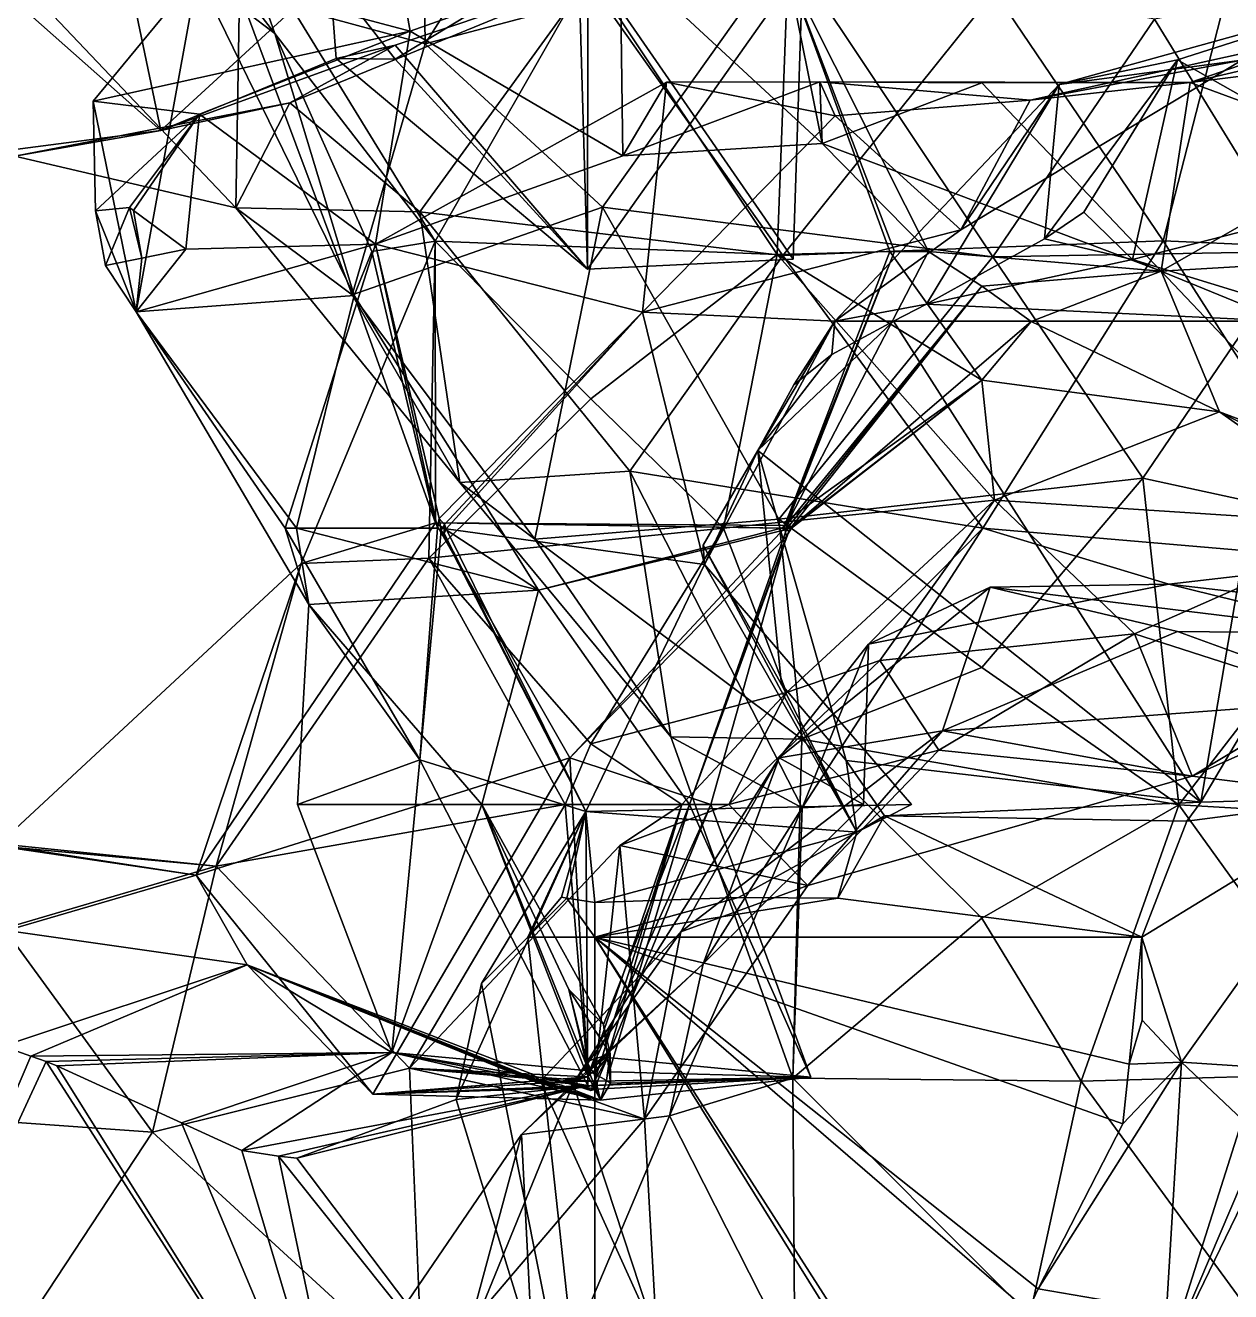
# Model space of a CAD drawing. Extents: x 290083 to 295691, y 4553739 to 4561622.
# Drawn here: x 291383.3 to 291461, y 4554207.2 to 4554288.8 of the extents above; entities that cross this region are included whole.
import ezdxf

# ---------------------------------------------------------------- set-up
doc = ezdxf.new("R2010")
doc.units = 0
doc.layers.add('Au_ppm_Pref_-_0_3', color=7, linetype='CONTINUOUS')

msp = doc.modelspace()

# ---------------------------------------------------------------- linework, layer by layer
at = {"layer": 'Au_ppm_Pref_-_0_3'}
for points in [[(291408.105, 4554288.458, 1828.578), (291394.396, 4554292.094, 1823.475), (291404.012, 4554311.119, 1824.831)], [(291408.105, 4554288.458, 1828.578), (291404.012, 4554311.119, 1824.831), (291421.638, 4554293.252, 1824.102)], [(291408.776, 4554309.209, 1764.447), (291397.099, 4554290.907, 1764.417), (291409.058, 4554287.63, 1760.423)], [(291408.776, 4554309.209, 1764.447), (291409.058, 4554287.63, 1760.423), (291419.739, 4554304.52, 1759.828)], [(291394.396, 4554292.094, 1823.475), (291399.38, 4554288.307, 1817.433), (291386.013, 4554305.523, 1817.433)], [(291386.013, 4554305.523, 1817.433), (291399.38, 4554288.307, 1817.433), (291396.52, 4554296.417, 1811.976)], [(291419.739, 4554304.52, 1759.828), (291409.058, 4554287.63, 1760.423), (291432.379, 4554293.823, 1759.442)], [(291399.38, 4554288.307, 1817.433), (291409.713, 4554274.926, 1812.933), (291396.52, 4554296.417, 1811.976)], [(291396.52, 4554296.417, 1811.976), (291409.713, 4554274.926, 1812.933), (291419.602, 4554292.262, 1811.366)], [(291445.756, 4554291.008, 1774.406), (291461.856, 4554295.35, 1770.938), (291456.604, 4554274.942, 1773.9)], [(291456.604, 4554274.942, 1773.9), (291461.856, 4554295.35, 1770.938), (291470.392, 4554274.342, 1769.929)], [(291407.14, 4554286.65, 1783.602), (291402.93, 4554292.065, 1783.782), (291418.922, 4554293.81, 1788.387)], [(291418.922, 4554293.81, 1788.387), (291419.518, 4554273.121, 1781.754), (291407.14, 4554286.65, 1783.602)], [(291420.49, 4554277.117, 1759.351), (291432.379, 4554293.823, 1759.442), (291409.058, 4554287.63, 1760.423)], [(291432.783, 4554273.756, 1787.878), (291419.518, 4554273.121, 1781.754), (291418.922, 4554293.81, 1788.387)], [(291432.783, 4554273.756, 1787.878), (291418.922, 4554293.81, 1788.387), (291433.398, 4554292.772, 1781.709)], [(291420.49, 4554277.117, 1759.351), (291445.643, 4554273.918, 1759.301), (291432.379, 4554293.823, 1759.442)], [(291432.379, 4554293.823, 1759.442), (291445.643, 4554273.918, 1759.301), (291456.063, 4554289.23, 1759.68)], [(291392.029, 4554282.06, 1780.377), (291369.759, 4554279.161, 1781.303), (291380.199, 4554292.525, 1784.363)], [(291392.029, 4554282.06, 1780.377), (291380.199, 4554292.525, 1784.363), (291389.966, 4554292.065, 1785.58)], [(291408.105, 4554288.458, 1828.578), (291421.638, 4554293.252, 1824.102), (291421.8, 4554280.425, 1830.4)], [(291432.783, 4554273.756, 1787.878), (291433.398, 4554292.772, 1781.709), (291419.518, 4554273.121, 1781.754)], [(291419.518, 4554273.121, 1781.754), (291433.398, 4554292.772, 1781.709), (291419.549, 4554291.734, 1776.192)], [(291421.8, 4554280.425, 1830.4), (291421.638, 4554293.252, 1824.102), (291434.647, 4554281.209, 1824.605)], [(291421.638, 4554293.252, 1824.102), (291432.432, 4554292.276, 1817.448), (291434.647, 4554281.209, 1824.605)], [(291382.643, 4554280.399, 1776.551), (291396.876, 4554277.077, 1770.286), (291382.274, 4554292.476, 1769.89)], [(291397.099, 4554290.907, 1764.417), (291382.274, 4554292.476, 1769.89), (291396.876, 4554277.077, 1770.286)], [(291387.688, 4554283.938, 1829.312), (291390.441, 4554270.359, 1828.84), (291394.396, 4554292.094, 1823.475)], [(291408.105, 4554288.458, 1828.578), (291387.688, 4554283.938, 1829.312), (291394.396, 4554292.094, 1823.475)], [(291402.93, 4554292.065, 1783.782), (291392.029, 4554282.06, 1780.377), (291389.966, 4554292.065, 1785.58)], [(291390.441, 4554270.359, 1828.84), (291404.491, 4554271.425, 1822.396), (291394.396, 4554292.094, 1823.475)], [(291402.93, 4554292.065, 1783.782), (291403.343, 4554286.695, 1781.797), (291392.029, 4554282.06, 1780.377)], [(291399.38, 4554288.307, 1817.433), (291394.396, 4554292.094, 1823.475), (291404.491, 4554271.425, 1822.396)], [(291400.356, 4554283.84, 1775.858), (291407.14, 4554287.554, 1780.294), (291419.549, 4554291.734, 1776.192)], [(291419.549, 4554291.734, 1776.192), (291408.715, 4554276.809, 1774.262), (291400.356, 4554283.84, 1775.858)], [(291407.14, 4554286.65, 1783.602), (291403.343, 4554286.695, 1781.797), (291402.93, 4554292.065, 1783.782)], [(291407.14, 4554287.554, 1780.294), (291419.518, 4554273.121, 1781.754), (291419.549, 4554291.734, 1776.192)], [(291432.117, 4554274.002, 1773.496), (291408.715, 4554276.809, 1774.262), (291419.549, 4554291.734, 1776.192)], [(291409.713, 4554274.926, 1812.933), (291431.753, 4554274.061, 1810.626), (291419.602, 4554292.262, 1811.366)], [(291432.117, 4554274.002, 1773.496), (291419.549, 4554291.734, 1776.192), (291445.756, 4554291.008, 1774.406)], [(291419.602, 4554292.262, 1811.366), (291431.753, 4554274.061, 1810.626), (291432.432, 4554292.276, 1817.448)], [(291439.005, 4554274.247, 1814.637), (291432.432, 4554292.276, 1817.448), (291431.753, 4554274.061, 1810.626)], [(291441.491, 4554274.247, 1819.058), (291434.647, 4554281.209, 1824.605), (291432.432, 4554292.276, 1817.448)], [(291439.301, 4554274.247, 1817.433), (291441.491, 4554274.247, 1819.058), (291432.432, 4554292.276, 1817.448)], [(291432.432, 4554292.276, 1817.448), (291439.005, 4554274.247, 1814.637), (291439.301, 4554274.247, 1817.433)], [(291404.368, 4554271.452, 1762.508), (291397.099, 4554290.907, 1764.417), (291396.876, 4554277.077, 1770.286)], [(291397.099, 4554290.907, 1764.417), (291404.368, 4554271.452, 1762.508), (291409.058, 4554287.63, 1760.423)], [(291432.117, 4554274.002, 1773.496), (291445.756, 4554291.008, 1774.406), (291456.604, 4554274.942, 1773.9)], [(291468.668, 4554291.63, 1764.332), (291456.063, 4554289.23, 1759.68), (291465.244, 4554274.247, 1760.346)], [(291458.359, 4554285.14, 1830.052), (291483.845, 4554291.146, 1829.673), (291470.136, 4554286.608, 1833.432)], [(291483.845, 4554291.146, 1829.673), (291458.359, 4554285.14, 1830.052), (291470.136, 4554280.802, 1827.127)], [(291457.536, 4554286.61, 1851.251), (291449.921, 4554285.017, 1847.13), (291470.064, 4554290.625, 1847.158)], [(291470.064, 4554290.625, 1847.158), (291449.921, 4554285.017, 1847.13), (291461.681, 4554286.575, 1841.089)], [(291470.064, 4554290.625, 1847.158), (291472.286, 4554278.239, 1854.407), (291457.536, 4554286.61, 1851.251)], [(291387.688, 4554283.938, 1829.312), (291408.105, 4554288.458, 1828.578), (291394.54, 4554283.103, 1832.264)], [(291408.105, 4554288.458, 1828.578), (291405.873, 4554274.733, 1835.769), (291394.54, 4554283.103, 1832.264)], [(291421.8, 4554280.425, 1830.4), (291405.873, 4554274.733, 1835.769), (291408.105, 4554288.458, 1828.578)], [(291445.643, 4554273.918, 1759.301), (291465.244, 4554274.247, 1760.346), (291456.063, 4554289.23, 1759.68)], [(291399.38, 4554288.307, 1817.433), (291404.491, 4554271.425, 1822.396), (291405.624, 4554274.247, 1817.433)], [(291399.38, 4554288.307, 1817.433), (291405.624, 4554274.247, 1817.433), (291409.713, 4554274.926, 1812.933)], [(291404.368, 4554271.452, 1762.508), (291420.49, 4554277.117, 1759.351), (291409.058, 4554287.63, 1760.423)], [(291467.457, 4554288.277, 1835.251), (291461.681, 4554286.575, 1841.089), (291448.051, 4554284.007, 1834.033)], [(291467.457, 4554288.277, 1835.251), (291448.051, 4554284.007, 1834.033), (291458.359, 4554285.14, 1830.052)], [(291458.359, 4554285.14, 1830.052), (291470.136, 4554286.608, 1833.432), (291467.457, 4554288.277, 1835.251)], [(291407.14, 4554287.554, 1780.294), (291400.356, 4554283.84, 1775.858), (291392.029, 4554282.06, 1780.377)], [(291407.14, 4554287.554, 1780.294), (291392.029, 4554282.06, 1780.377), (291403.343, 4554286.695, 1781.797)], [(291403.343, 4554286.695, 1781.797), (291419.518, 4554273.121, 1781.754), (291407.14, 4554287.554, 1780.294)], [(291407.14, 4554286.65, 1783.602), (291419.518, 4554273.121, 1781.754), (291403.343, 4554286.695, 1781.797)], [(291461.681, 4554286.575, 1841.089), (291449.921, 4554285.017, 1847.13), (291443.58, 4554275.644, 1841.421)], [(291461.681, 4554286.575, 1841.089), (291443.58, 4554275.644, 1841.421), (291448.051, 4554284.007, 1834.033)], [(291457.536, 4554286.61, 1851.251), (291451.496, 4554276.78, 1852.14), (291448.971, 4554275.06, 1851.352)], [(291457.536, 4554286.61, 1851.251), (291448.971, 4554275.06, 1851.352), (291449.921, 4554285.017, 1847.13)], [(291457.536, 4554286.61, 1851.251), (291454.64, 4554273.744, 1853.019), (291451.496, 4554276.78, 1852.14)], [(291472.286, 4554278.239, 1854.407), (291454.64, 4554273.744, 1853.019), (291457.536, 4554286.61, 1851.251)], [(291434.493, 4554285.193, 1830.587), (291424.622, 4554285.16, 1835.251), (291421.8, 4554280.425, 1830.4)], [(291434.493, 4554285.193, 1830.587), (291421.8, 4554280.425, 1830.4), (291434.647, 4554281.209, 1824.605)], [(291435.479, 4554283.001, 1836.689), (291424.622, 4554285.16, 1835.251), (291434.493, 4554285.193, 1830.587)], [(291448.051, 4554284.007, 1834.033), (291435.479, 4554283.001, 1836.689), (291434.493, 4554285.193, 1830.587)], [(291448.051, 4554284.007, 1834.033), (291434.493, 4554285.193, 1830.587), (291458.359, 4554285.14, 1830.052)], [(291458.359, 4554285.14, 1830.052), (291434.493, 4554285.193, 1830.587), (291444.937, 4554285.131, 1825.684)], [(291444.937, 4554285.131, 1825.684), (291434.493, 4554285.193, 1830.587), (291434.647, 4554281.209, 1824.605)], [(291423.069, 4554270.352, 1840.27), (291405.873, 4554274.733, 1835.769), (291424.622, 4554285.16, 1835.251)], [(291405.873, 4554274.733, 1835.769), (291421.8, 4554280.425, 1830.4), (291424.622, 4554285.16, 1835.251)], [(291435.479, 4554283.001, 1836.689), (291423.069, 4554270.352, 1840.27), (291424.622, 4554285.16, 1835.251)], [(291456.493, 4554272.996, 1823.552), (291444.937, 4554285.131, 1825.684), (291434.647, 4554281.209, 1824.605)], [(291435.468, 4554269.766, 1846.141), (291449.921, 4554285.017, 1847.13), (291441.367, 4554270.865, 1848.999)], [(291449.921, 4554285.017, 1847.13), (291435.468, 4554269.766, 1846.141), (291443.58, 4554275.644, 1841.421)], [(291448.971, 4554275.06, 1851.352), (291441.367, 4554270.865, 1848.999), (291449.921, 4554285.017, 1847.13)], [(291458.359, 4554285.14, 1830.052), (291444.937, 4554285.131, 1825.684), (291456.493, 4554272.996, 1823.552)], [(291458.359, 4554285.14, 1830.052), (291456.493, 4554272.996, 1823.552), (291470.136, 4554280.802, 1827.127)], [(291392.029, 4554282.06, 1780.377), (291400.356, 4554283.84, 1775.858), (291382.643, 4554280.399, 1776.551)], [(291400.356, 4554283.84, 1775.858), (291396.876, 4554277.077, 1770.286), (291382.643, 4554280.399, 1776.551)], [(291387.829, 4554276.875, 1831.6), (291390.441, 4554270.359, 1828.84), (291387.688, 4554283.938, 1829.312)], [(291394.54, 4554283.103, 1832.264), (291387.829, 4554276.875, 1831.6), (291387.688, 4554283.938, 1829.312)], [(291400.356, 4554283.84, 1775.858), (291408.715, 4554276.809, 1774.262), (291396.876, 4554277.077, 1770.286)], [(291443.58, 4554275.644, 1841.421), (291435.479, 4554283.001, 1836.689), (291448.051, 4554284.007, 1834.033)], [(291394.54, 4554283.103, 1832.264), (291390.018, 4554277.088, 1832.391), (291387.829, 4554276.875, 1831.6)], [(291390.018, 4554277.088, 1832.391), (291394.54, 4554283.103, 1832.264), (291390.287, 4554276.889, 1832.474)], [(291390.287, 4554276.889, 1832.474), (291394.54, 4554283.103, 1832.264), (291393.641, 4554274.403, 1833.513)], [(291394.54, 4554283.103, 1832.264), (291405.873, 4554274.733, 1835.769), (291393.641, 4554274.403, 1833.513)], [(291435.479, 4554283.001, 1836.689), (291443.58, 4554275.644, 1841.421), (291423.069, 4554270.352, 1840.27)], [(291392.029, 4554282.06, 1780.377), (291382.643, 4554280.399, 1776.551), (291369.759, 4554279.161, 1781.303)], [(291441.491, 4554274.247, 1819.058), (291456.493, 4554272.996, 1823.552), (291434.647, 4554281.209, 1824.605)], [(291470.136, 4554280.802, 1827.127), (291456.493, 4554272.996, 1823.552), (291478.161, 4554274.247, 1825.529)], [(291472.286, 4554278.239, 1854.407), (291463.408, 4554271.056, 1855.583), (291454.64, 4554273.744, 1853.019)], [(291390.018, 4554277.088, 1832.391), (291388.477, 4554273.343, 1831.612), (291387.829, 4554276.875, 1831.6)], [(291390.82, 4554273.824, 1832.474), (291388.477, 4554273.343, 1831.612), (291390.018, 4554277.088, 1832.391)], [(291390.287, 4554276.889, 1832.474), (291390.82, 4554273.824, 1832.474), (291390.018, 4554277.088, 1832.391)], [(291408.715, 4554276.809, 1774.262), (291411.303, 4554259.369, 1768.885), (291396.876, 4554277.077, 1770.286)], [(291404.368, 4554271.452, 1762.508), (291396.876, 4554277.077, 1770.286), (291411.303, 4554259.369, 1768.885)], [(291416.123, 4554255.716, 1762.655), (291420.49, 4554277.117, 1759.351), (291404.368, 4554271.452, 1762.508)], [(291420.49, 4554277.117, 1759.351), (291416.123, 4554255.716, 1762.655), (291431.86, 4554257.009, 1759.964)], [(291420.49, 4554277.117, 1759.351), (291431.86, 4554257.009, 1759.964), (291445.643, 4554273.918, 1759.301)], [(291387.829, 4554276.875, 1831.6), (291388.477, 4554273.343, 1831.612), (291390.441, 4554270.359, 1828.84)], [(291393.641, 4554274.403, 1833.513), (291390.82, 4554273.824, 1832.474), (291390.287, 4554276.889, 1832.474)], [(291432.117, 4554274.002, 1773.496), (291422.264, 4554260.099, 1773.445), (291408.715, 4554276.809, 1774.262)], [(291408.715, 4554276.809, 1774.262), (291422.264, 4554260.099, 1773.445), (291411.303, 4554259.369, 1768.885)], [(291451.496, 4554276.78, 1852.14), (291454.64, 4554273.744, 1853.019), (291448.971, 4554275.06, 1851.352)], [(291435.468, 4554269.766, 1846.141), (291423.069, 4554270.352, 1840.27), (291443.58, 4554275.644, 1841.421)], [(291393.641, 4554274.403, 1833.513), (291405.873, 4554274.733, 1835.769), (291390.441, 4554270.359, 1828.84)], [(291405.873, 4554274.733, 1835.769), (291400.058, 4554256.429, 1833.869), (291390.441, 4554270.359, 1828.84)], [(291400.058, 4554256.429, 1833.869), (291405.873, 4554274.733, 1835.769), (291409.872, 4554256.429, 1839.652)], [(291409.729, 4554256.762, 1817.557), (291401.081, 4554254.151, 1811.494), (291409.713, 4554274.926, 1812.933)], [(291409.713, 4554274.926, 1812.933), (291401.081, 4554254.151, 1811.494), (291409.297, 4554254.489, 1807.219)], [(291405.624, 4554274.247, 1817.433), (291409.729, 4554256.762, 1817.557), (291409.713, 4554274.926, 1812.933)], [(291409.963, 4554257.054, 1839.654), (291409.872, 4554256.429, 1839.652), (291405.873, 4554274.733, 1835.769)], [(291405.873, 4554274.733, 1835.769), (291423.069, 4554270.352, 1840.27), (291409.963, 4554257.054, 1839.654)], [(291419.739, 4554264.753, 1808.719), (291409.713, 4554274.926, 1812.933), (291409.297, 4554254.489, 1807.219)], [(291419.739, 4554264.753, 1808.719), (291431.753, 4554274.061, 1810.626), (291409.713, 4554274.926, 1812.933)], [(291432.117, 4554274.002, 1773.496), (291456.604, 4554274.942, 1773.9), (291444.993, 4554256.42, 1776.027)], [(291448.971, 4554275.06, 1851.352), (291454.64, 4554273.744, 1853.019), (291441.367, 4554270.865, 1848.999)], [(291469.799, 4554254.302, 1775.53), (291444.993, 4554256.42, 1776.027), (291456.604, 4554274.942, 1773.9)], [(291456.604, 4554274.942, 1773.9), (291470.392, 4554274.342, 1769.929), (291469.799, 4554254.302, 1775.53)], [(291388.477, 4554273.343, 1831.612), (291390.82, 4554273.824, 1832.474), (291390.441, 4554270.359, 1828.84)], [(291390.82, 4554273.824, 1832.474), (291393.641, 4554274.403, 1833.513), (291390.441, 4554270.359, 1828.84)], [(291405.624, 4554274.247, 1817.433), (291404.491, 4554271.425, 1822.396), (291409.729, 4554256.762, 1817.557)], [(291419.739, 4554264.753, 1808.719), (291428.286, 4554256.429, 1807.465), (291431.753, 4554274.061, 1810.626)], [(291432.117, 4554274.002, 1773.496), (291444.993, 4554256.42, 1776.027), (291422.264, 4554260.099, 1773.445)], [(291428.286, 4554256.429, 1807.465), (291445.738, 4554258.224, 1809.886), (291431.753, 4554274.061, 1810.626)], [(291444.937, 4554265.97, 1814.674), (291439.005, 4554274.247, 1814.637), (291431.753, 4554274.061, 1810.626)], [(291444.937, 4554265.97, 1814.674), (291431.753, 4554274.061, 1810.626), (291445.738, 4554258.224, 1809.886)], [(291431.86, 4554257.009, 1759.964), (291455.303, 4554259.639, 1760.163), (291445.643, 4554273.918, 1759.301)], [(291439.301, 4554274.247, 1817.433), (291432.226, 4554256.587, 1817.433), (291432.338, 4554256.635, 1817.502)], [(291439.301, 4554274.247, 1817.433), (291432.338, 4554256.909, 1817.274), (291432.226, 4554256.587, 1817.433)], [(291439.301, 4554274.247, 1817.433), (291432.338, 4554256.635, 1817.502), (291441.491, 4554274.247, 1819.058)], [(291444.937, 4554272.03, 1818.173), (291441.491, 4554274.247, 1819.058), (291432.338, 4554256.635, 1817.502)], [(291439.301, 4554274.247, 1817.433), (291439.005, 4554274.247, 1814.637), (291432.338, 4554256.909, 1817.274)], [(291444.937, 4554265.97, 1814.674), (291432.338, 4554256.909, 1817.274), (291439.005, 4554274.247, 1814.637)], [(291441.367, 4554270.865, 1848.999), (291454.64, 4554273.744, 1853.019), (291464.346, 4554269.763, 1855.838)], [(291441.491, 4554274.247, 1819.058), (291444.937, 4554272.03, 1818.173), (291456.493, 4554272.996, 1823.552)], [(291445.643, 4554273.918, 1759.301), (291455.303, 4554259.639, 1760.163), (291465.244, 4554274.247, 1760.346)], [(291454.64, 4554273.744, 1853.019), (291463.408, 4554271.056, 1855.583), (291464.346, 4554269.763, 1855.838)], [(291465.244, 4554274.247, 1760.346), (291455.303, 4554259.639, 1760.163), (291471.219, 4554256.185, 1763.885)], [(291478.161, 4554274.247, 1825.529), (291456.493, 4554272.996, 1823.552), (291469.688, 4554259.062, 1823.241)], [(291444.937, 4554272.03, 1818.173), (291448.118, 4554269.748, 1817.433), (291456.493, 4554272.996, 1823.552)], [(291448.118, 4554269.748, 1817.433), (291460.245, 4554263.932, 1816.209), (291456.493, 4554272.996, 1823.552)], [(291456.493, 4554272.996, 1823.552), (291460.245, 4554263.932, 1816.209), (291469.688, 4554259.062, 1823.241)], [(291400.786, 4554256.429, 1826.317), (291404.491, 4554271.425, 1822.396), (291390.441, 4554270.359, 1828.84)], [(291400.786, 4554256.429, 1826.317), (291416.366, 4554252.433, 1822.543), (291404.491, 4554271.425, 1822.396)], [(291411.303, 4554259.369, 1768.885), (291416.123, 4554255.716, 1762.655), (291404.368, 4554271.452, 1762.508)], [(291416.366, 4554252.433, 1822.543), (291409.729, 4554256.762, 1817.557), (291404.491, 4554271.425, 1822.396)], [(291444.937, 4554272.03, 1818.173), (291432.338, 4554256.635, 1817.502), (291432.393, 4554256.429, 1817.46)], [(291444.937, 4554272.03, 1818.173), (291432.393, 4554256.429, 1817.46), (291432.6, 4554256.429, 1817.433)], [(291444.937, 4554272.03, 1818.173), (291432.6, 4554256.429, 1817.433), (291448.118, 4554269.748, 1817.433)], [(291441.367, 4554270.865, 1848.999), (291439.238, 4554269.763, 1848.341), (291435.468, 4554269.766, 1846.141)], [(291439.238, 4554269.763, 1848.341), (291441.367, 4554270.865, 1848.999), (291464.346, 4554269.763, 1855.838)], [(291400.058, 4554256.429, 1833.869), (291401.576, 4554251.514, 1828.367), (291390.441, 4554270.359, 1828.84)], [(291401.576, 4554251.514, 1828.367), (291400.786, 4554256.429, 1826.317), (291390.441, 4554270.359, 1828.84)], [(291410.315, 4554256.652, 1839.799), (291409.963, 4554257.054, 1839.654), (291423.069, 4554270.352, 1840.27)], [(291423.069, 4554270.352, 1840.27), (291410.415, 4554256.387, 1839.848), (291410.315, 4554256.652, 1839.799)], [(291427.06, 4554254.079, 1842.893), (291410.415, 4554256.387, 1839.848), (291423.069, 4554270.352, 1840.27)], [(291435.468, 4554269.766, 1846.141), (291427.06, 4554254.079, 1842.893), (291423.069, 4554270.352, 1840.27)], [(291435.468, 4554269.766, 1846.141), (291430.49, 4554261.437, 1845.766), (291427.06, 4554254.079, 1842.893)], [(291435.468, 4554269.766, 1846.141), (291432.828, 4554265.66, 1846.446), (291430.49, 4554261.437, 1845.766)], [(291430.49, 4554261.437, 1845.766), (291435.27, 4554267.613, 1847.166), (291439.238, 4554269.763, 1848.341)], [(291430.49, 4554261.437, 1845.766), (291439.238, 4554269.763, 1848.341), (291459.047, 4554238.771, 1854.394)], [(291444.937, 4554265.97, 1814.674), (291448.118, 4554269.748, 1817.433), (291432.6, 4554256.429, 1817.433)], [(291435.468, 4554269.766, 1846.141), (291435.27, 4554267.613, 1847.166), (291432.828, 4554265.66, 1846.446)], [(291439.238, 4554269.763, 1848.341), (291435.27, 4554267.613, 1847.166), (291435.468, 4554269.766, 1846.141)], [(291459.047, 4554238.771, 1854.394), (291439.238, 4554269.763, 1848.341), (291464.346, 4554269.763, 1855.838)], [(291444.937, 4554265.97, 1814.674), (291460.245, 4554263.932, 1816.209), (291448.118, 4554269.748, 1817.433)], [(291464.346, 4554269.763, 1855.838), (291461.886, 4554243.554, 1855.22), (291459.047, 4554238.771, 1854.394)], [(291430.49, 4554261.437, 1845.766), (291432.828, 4554265.66, 1846.446), (291435.27, 4554267.613, 1847.166)], [(291444.937, 4554265.97, 1814.674), (291432.669, 4554256.429, 1817.277), (291432.338, 4554256.909, 1817.274)], [(291444.937, 4554265.97, 1814.674), (291432.6, 4554256.429, 1817.433), (291432.669, 4554256.429, 1817.277)], [(291444.937, 4554265.97, 1814.674), (291445.738, 4554258.224, 1809.886), (291460.245, 4554263.932, 1816.209)], [(291419.739, 4554264.753, 1808.719), (291409.297, 4554254.489, 1807.219), (291428.286, 4554256.429, 1807.465)], [(291445.738, 4554258.224, 1809.886), (291470.617, 4554256.613, 1811.519), (291460.245, 4554263.932, 1816.209)], [(291469.688, 4554259.062, 1823.241), (291460.245, 4554263.932, 1816.209), (291482.512, 4554255.442, 1817.64)], [(291482.512, 4554255.442, 1817.64), (291460.245, 4554263.932, 1816.209), (291470.617, 4554256.613, 1811.519)], [(291426.971, 4554255.326, 1845.141), (291430.49, 4554261.437, 1845.766), (291432.03, 4554246.346, 1846.914)], [(291430.49, 4554261.437, 1845.766), (291426.971, 4554255.326, 1845.141), (291427.06, 4554254.079, 1842.893)], [(291432.03, 4554246.346, 1846.914), (291430.49, 4554261.437, 1845.766), (291436.199, 4554241.453, 1848.251)], [(291436.199, 4554241.453, 1848.251), (291430.49, 4554261.437, 1845.766), (291459.047, 4554238.771, 1854.394)], [(291422.264, 4554260.099, 1773.445), (291424.899, 4554242.989, 1769.142), (291411.303, 4554259.369, 1768.885)], [(291422.264, 4554260.099, 1773.445), (291433.364, 4554238.399, 1775.881), (291424.899, 4554242.989, 1769.142)], [(291422.264, 4554260.099, 1773.445), (291444.993, 4554256.42, 1776.027), (291433.364, 4554238.399, 1775.881)], [(291416.123, 4554255.716, 1762.655), (291411.303, 4554259.369, 1768.885), (291424.899, 4554242.989, 1769.142)], [(291431.86, 4554257.009, 1759.964), (291444.937, 4554247.439, 1760.983), (291455.303, 4554259.639, 1760.163)], [(291455.303, 4554259.639, 1760.163), (291444.937, 4554247.439, 1760.983), (291457.632, 4554238.592, 1763.915)], [(291455.303, 4554259.639, 1760.163), (291457.632, 4554238.592, 1763.915), (291471.219, 4554256.185, 1763.885)], [(291428.286, 4554256.429, 1807.465), (291432.338, 4554245.841, 1809.084), (291445.738, 4554258.224, 1809.886)], [(291445.738, 4554258.224, 1809.886), (291432.338, 4554245.841, 1809.084), (291438.369, 4554247.9, 1805.555)], [(291454.773, 4554249.626, 1806.52), (291445.738, 4554258.224, 1809.886), (291438.369, 4554247.9, 1805.555)], [(291454.773, 4554249.626, 1806.52), (291470.617, 4554256.613, 1811.519), (291445.738, 4554258.224, 1809.886)], [(291401.081, 4554254.151, 1811.494), (291409.729, 4554256.762, 1817.557), (291394.31, 4554234.066, 1816.932)], [(291418.381, 4554241.635, 1815.785), (291394.31, 4554234.066, 1816.932), (291409.729, 4554256.762, 1817.557)], [(291409.729, 4554256.762, 1817.557), (291432.022, 4554256.429, 1817.582), (291432.226, 4554256.587, 1817.433)], [(291432.022, 4554256.429, 1817.582), (291409.729, 4554256.762, 1817.557), (291416.366, 4554252.433, 1822.543)], [(291409.729, 4554256.762, 1817.557), (291432.219, 4554256.429, 1817.377), (291418.381, 4554241.635, 1815.785)], [(291409.729, 4554256.762, 1817.557), (291432.226, 4554256.587, 1817.433), (291432.219, 4554256.429, 1817.377)], [(291409.963, 4554257.054, 1839.654), (291410.094, 4554256.283, 1839.739), (291409.872, 4554256.429, 1839.652)], [(291409.963, 4554257.054, 1839.654), (291410.315, 4554256.652, 1839.799), (291410.094, 4554256.283, 1839.739)], [(291410.315, 4554256.652, 1839.799), (291410.286, 4554256.08, 1839.817), (291410.094, 4554256.283, 1839.739)], [(291410.415, 4554256.387, 1839.848), (291410.286, 4554256.08, 1839.817), (291410.315, 4554256.652, 1839.799)], [(291433.325, 4554242.833, 1765.065), (291431.86, 4554257.009, 1759.964), (291416.123, 4554255.716, 1762.655)], [(291431.86, 4554257.009, 1759.964), (291433.325, 4554242.833, 1765.065), (291444.937, 4554247.439, 1760.983)], [(291432.022, 4554256.429, 1817.582), (291432.393, 4554256.429, 1817.46), (291432.338, 4554256.635, 1817.502)], [(291432.022, 4554256.429, 1817.582), (291432.338, 4554256.635, 1817.502), (291432.226, 4554256.587, 1817.433)], [(291432.226, 4554256.587, 1817.433), (291432.338, 4554256.909, 1817.274), (291432.219, 4554256.429, 1817.377)], [(291432.219, 4554256.429, 1817.377), (291432.338, 4554256.909, 1817.274), (291432.669, 4554256.429, 1817.277)], [(291454.773, 4554249.626, 1806.52), (291467.119, 4554245.634, 1804.636), (291470.617, 4554256.613, 1811.519)], [(291408.718, 4554241.495, 1834.39), (291400.058, 4554256.429, 1833.869), (291409.872, 4554256.429, 1839.652)], [(291408.718, 4554241.495, 1834.39), (291401.576, 4554251.514, 1828.367), (291400.058, 4554256.429, 1833.869)], [(291400.786, 4554256.429, 1826.317), (291401.576, 4554251.514, 1828.367), (291416.366, 4554252.433, 1822.543)], [(291409.872, 4554256.429, 1839.652), (291410.094, 4554256.283, 1839.739), (291408.718, 4554241.495, 1834.39)], [(291419.419, 4554238.165, 1841.113), (291408.718, 4554241.495, 1834.39), (291410.094, 4554256.283, 1839.739)], [(291428.286, 4554256.429, 1807.465), (291409.297, 4554254.489, 1807.219), (291419.739, 4554242.528, 1806.86)], [(291419.419, 4554238.165, 1841.113), (291410.094, 4554256.283, 1839.739), (291410.286, 4554256.08, 1839.817)], [(291410.415, 4554256.387, 1839.848), (291419.419, 4554238.165, 1841.113), (291410.286, 4554256.08, 1839.817)], [(291410.415, 4554256.387, 1839.848), (291427.06, 4554254.079, 1842.893), (291419.419, 4554238.165, 1841.113)], [(291416.366, 4554252.433, 1822.543), (291432.338, 4554256.342, 1817.462), (291432.022, 4554256.429, 1817.582)], [(291416.366, 4554252.433, 1822.543), (291426.092, 4554238.611, 1818.055), (291432.338, 4554256.342, 1817.462)], [(291418.381, 4554241.635, 1815.785), (291432.219, 4554256.429, 1817.377), (291432.338, 4554255.919, 1817.263)], [(291418.381, 4554241.635, 1815.785), (291432.338, 4554255.919, 1817.263), (291427.469, 4554238.611, 1813.79)], [(291419.739, 4554242.528, 1806.86), (291432.338, 4554245.841, 1809.084), (291428.286, 4554256.429, 1807.465)], [(291426.092, 4554238.611, 1818.055), (291432.492, 4554256.212, 1817.433), (291432.338, 4554256.342, 1817.462)], [(291426.092, 4554238.611, 1818.055), (291432.338, 4554255.919, 1817.263), (291432.492, 4554256.212, 1817.433)], [(291426.092, 4554238.611, 1818.055), (291427.469, 4554238.611, 1813.79), (291432.338, 4554255.919, 1817.263)], [(291432.022, 4554256.429, 1817.582), (291432.338, 4554256.342, 1817.462), (291432.393, 4554256.429, 1817.46)], [(291432.219, 4554256.429, 1817.377), (291432.669, 4554256.429, 1817.277), (291432.338, 4554255.919, 1817.263)], [(291432.492, 4554256.212, 1817.433), (291432.393, 4554256.429, 1817.46), (291432.338, 4554256.342, 1817.462)], [(291432.492, 4554256.212, 1817.433), (291432.338, 4554255.919, 1817.263), (291432.669, 4554256.429, 1817.277)], [(291432.492, 4554256.212, 1817.433), (291432.6, 4554256.429, 1817.433), (291432.393, 4554256.429, 1817.46)], [(291432.492, 4554256.212, 1817.433), (291432.669, 4554256.429, 1817.277), (291432.6, 4554256.429, 1817.433)], [(291437.63, 4554248.945, 1781.797), (291433.364, 4554238.399, 1775.881), (291444.993, 4554256.42, 1776.027)], [(291437.63, 4554248.945, 1781.797), (291444.993, 4554256.42, 1776.027), (291456.973, 4554252.821, 1781.706)], [(291456.973, 4554252.821, 1781.706), (291444.993, 4554256.42, 1776.027), (291469.799, 4554254.302, 1775.53)], [(291457.632, 4554238.592, 1763.915), (291481.037, 4554237.252, 1765.233), (291471.219, 4554256.185, 1763.885)], [(291433.325, 4554242.833, 1765.065), (291416.123, 4554255.716, 1762.655), (291424.899, 4554242.989, 1769.142)], [(291436.87, 4554236.847, 1846.71), (291426.971, 4554255.326, 1845.141), (291432.03, 4554246.346, 1846.914)], [(291426.971, 4554255.326, 1845.141), (291436.87, 4554236.847, 1846.71), (291427.06, 4554254.079, 1842.893)], [(291401.081, 4554254.151, 1811.494), (291395.605, 4554234.656, 1805.981), (291409.297, 4554254.489, 1807.219)], [(291409.297, 4554254.489, 1807.219), (291395.605, 4554234.656, 1805.981), (291418.089, 4554238.611, 1806.332)], [(291409.297, 4554254.489, 1807.219), (291418.089, 4554238.611, 1806.332), (291419.739, 4554242.528, 1806.86)], [(291456.973, 4554252.821, 1781.706), (291469.799, 4554254.302, 1775.53), (291480.379, 4554250.113, 1782.792)], [(291381.464, 4554235.967, 1811.364), (291401.081, 4554254.151, 1811.494), (291394.31, 4554234.066, 1816.932)], [(291401.081, 4554254.151, 1811.494), (291381.464, 4554235.967, 1811.364), (291395.605, 4554234.656, 1805.981)], [(291427.06, 4554254.079, 1842.893), (291440.402, 4554238.611, 1843.328), (291419.419, 4554238.165, 1841.113)], [(291436.87, 4554236.847, 1846.71), (291440.402, 4554238.611, 1843.328), (291427.06, 4554254.079, 1842.893)], [(291445.471, 4554252.626, 1787.647), (291442.395, 4554243.363, 1794.711), (291431.875, 4554241.626, 1787.598)], [(291445.471, 4554252.626, 1787.647), (291431.875, 4554241.626, 1787.598), (291437.63, 4554248.945, 1781.797)], [(291445.471, 4554252.626, 1787.647), (291437.63, 4554248.945, 1781.797), (291456.973, 4554252.821, 1781.706)], [(291457.536, 4554249.758, 1791.452), (291442.395, 4554243.363, 1794.711), (291445.471, 4554252.626, 1787.647)], [(291445.471, 4554252.626, 1787.647), (291456.973, 4554252.821, 1781.706), (291469.878, 4554249.63, 1786.969)], [(291445.471, 4554252.626, 1787.647), (291469.878, 4554249.63, 1786.969), (291457.536, 4554249.758, 1791.452)], [(291456.973, 4554252.821, 1781.706), (291480.379, 4554250.113, 1782.792), (291469.878, 4554249.63, 1786.969)], [(291401.576, 4554251.514, 1828.367), (291412.713, 4554238.611, 1823.862), (291416.366, 4554252.433, 1822.543)], [(291412.713, 4554238.611, 1823.862), (291426.092, 4554238.611, 1818.055), (291416.366, 4554252.433, 1822.543)], [(291408.718, 4554241.495, 1834.39), (291400.85, 4554238.611, 1829.312), (291401.576, 4554251.514, 1828.367)], [(291412.713, 4554238.611, 1823.862), (291401.576, 4554251.514, 1828.367), (291400.85, 4554238.611, 1829.312)], [(291438.369, 4554247.9, 1805.555), (291442.169, 4554242.122, 1803.079), (291454.773, 4554249.626, 1806.52)], [(291454.773, 4554249.626, 1806.52), (291442.169, 4554242.122, 1803.079), (291458.492, 4554240.436, 1799.695)], [(291442.395, 4554243.363, 1794.711), (291457.536, 4554249.758, 1791.452), (291469.586, 4554245.387, 1793.668)], [(291467.119, 4554245.634, 1804.636), (291454.773, 4554249.626, 1806.52), (291458.492, 4554240.436, 1799.695)], [(291457.536, 4554249.758, 1791.452), (291469.878, 4554249.63, 1786.969), (291469.586, 4554245.387, 1793.668)], [(291437.63, 4554248.945, 1781.797), (291431.875, 4554241.626, 1787.598), (291437.314, 4554238.611, 1781.797)], [(291437.314, 4554238.611, 1781.797), (291433.364, 4554238.399, 1775.881), (291437.63, 4554248.945, 1781.797)], [(291442.169, 4554242.122, 1803.079), (291438.369, 4554247.9, 1805.555), (291428.635, 4554238.611, 1805.555)], [(291432.338, 4554245.841, 1809.084), (291428.635, 4554238.611, 1805.555), (291438.369, 4554247.9, 1805.555)], [(291433.325, 4554242.833, 1765.065), (291457.632, 4554238.592, 1763.915), (291444.937, 4554247.439, 1760.983)], [(291436.87, 4554236.847, 1846.71), (291432.03, 4554246.346, 1846.914), (291436.199, 4554241.453, 1848.251)], [(291419.739, 4554242.528, 1806.86), (291425.602, 4554238.611, 1808.319), (291432.338, 4554245.841, 1809.084)], [(291432.338, 4554245.841, 1809.084), (291425.602, 4554238.611, 1808.319), (291428.635, 4554238.611, 1805.555)], [(291442.395, 4554243.363, 1794.711), (291469.586, 4554245.387, 1793.668), (291458.492, 4554240.436, 1799.695)], [(291483.611, 4554237.338, 1799.753), (291467.119, 4554245.634, 1804.636), (291458.492, 4554240.436, 1799.695)], [(291483.611, 4554237.338, 1799.753), (291458.492, 4554240.436, 1799.695), (291469.586, 4554245.387, 1793.668)], [(291461.886, 4554243.554, 1855.22), (291470.004, 4554239.084, 1852.715), (291459.047, 4554238.771, 1854.394)], [(291432.758, 4554220.991, 1769.955), (291424.899, 4554242.989, 1769.142), (291433.364, 4554238.399, 1775.881)], [(291432.758, 4554220.991, 1769.955), (291433.325, 4554242.833, 1765.065), (291424.899, 4554242.989, 1769.142)], [(291433.727, 4554233.392, 1799.672), (291425.536, 4554230.413, 1793.676), (291442.395, 4554243.363, 1794.711)], [(291425.536, 4554230.413, 1793.676), (291431.875, 4554241.626, 1787.598), (291442.395, 4554243.363, 1794.711)], [(291432.758, 4554220.991, 1769.955), (291444.937, 4554231.294, 1767.48), (291433.325, 4554242.833, 1765.065)], [(291433.325, 4554242.833, 1765.065), (291444.937, 4554231.294, 1767.48), (291457.632, 4554238.592, 1763.915)], [(291433.727, 4554233.392, 1799.672), (291442.395, 4554243.363, 1794.711), (291458.492, 4554240.436, 1799.695)], [(291418.089, 4554238.611, 1806.332), (291425.602, 4554238.611, 1808.319), (291419.739, 4554242.528, 1806.86)], [(291433.727, 4554233.392, 1799.672), (291442.169, 4554242.122, 1803.079), (291428.635, 4554238.611, 1805.555)], [(291458.492, 4554240.436, 1799.695), (291442.169, 4554242.122, 1803.079), (291433.727, 4554233.392, 1799.672)], [(291405.686, 4554219.949, 1817.17), (291394.31, 4554234.066, 1816.932), (291418.381, 4554241.635, 1815.785)], [(291408.718, 4554241.495, 1834.39), (291406.929, 4554222.64, 1829.331), (291400.85, 4554238.611, 1829.312)], [(291419.538, 4554221.077, 1811.494), (291405.686, 4554219.949, 1817.17), (291418.381, 4554241.635, 1815.785)], [(291406.929, 4554222.64, 1829.331), (291408.718, 4554241.495, 1834.39), (291419.549, 4554220.505, 1834.968)], [(291408.718, 4554241.495, 1834.39), (291419.419, 4554238.165, 1841.113), (291419.549, 4554220.505, 1834.968)], [(291419.538, 4554221.077, 1811.494), (291418.381, 4554241.635, 1815.785), (291427.469, 4554238.611, 1813.79)], [(291425.536, 4554230.413, 1793.676), (291418.604, 4554220.626, 1787.759), (291431.875, 4554241.626, 1787.598)], [(291418.604, 4554220.626, 1787.759), (291426.987, 4554228.361, 1781.797), (291431.875, 4554241.626, 1787.598)], [(291431.875, 4554241.626, 1787.598), (291426.987, 4554228.361, 1781.797), (291437.314, 4554238.611, 1781.797)], [(291438.653, 4554237.897, 1849.072), (291436.199, 4554241.453, 1848.251), (291459.047, 4554238.771, 1854.394)], [(291438.653, 4554237.897, 1849.072), (291436.87, 4554236.847, 1846.71), (291436.199, 4554241.453, 1848.251)], [(291458.138, 4554237.556, 1854.214), (291438.653, 4554237.897, 1849.072), (291459.047, 4554238.771, 1854.394)], [(291458.138, 4554237.556, 1854.214), (291470.004, 4554239.084, 1852.715), (291455.236, 4554230.077, 1853.819)], [(291455.236, 4554230.077, 1853.819), (291470.004, 4554239.084, 1852.715), (291457.796, 4554222.017, 1852.595)], [(291457.796, 4554222.017, 1852.595), (291470.004, 4554239.084, 1852.715), (291476.396, 4554220.793, 1856.057)], [(291470.004, 4554239.084, 1852.715), (291458.138, 4554237.556, 1854.214), (291459.047, 4554238.771, 1854.394)], [(291382.125, 4554230.498, 1822.503), (291368.601, 4554238.009, 1817.321), (291394.31, 4554234.066, 1816.932)], [(291394.31, 4554234.066, 1816.932), (291368.601, 4554238.009, 1817.321), (291381.464, 4554235.967, 1811.364)], [(291408.061, 4554221.624, 1804.584), (291418.089, 4554238.611, 1806.332), (291395.605, 4554234.656, 1805.981)], [(291400.85, 4554238.611, 1829.312), (291406.929, 4554222.64, 1829.331), (291412.713, 4554238.611, 1823.862)], [(291406.929, 4554222.64, 1829.331), (291419.374, 4554221.48, 1823.774), (291412.713, 4554238.611, 1823.862)], [(291419.538, 4554221.077, 1811.494), (291418.089, 4554238.611, 1806.332), (291408.061, 4554221.624, 1804.584)], [(291411.069, 4554219.613, 1839.807), (291419.419, 4554238.165, 1841.113), (291412.704, 4554227.094, 1841.385)], [(291419.549, 4554220.505, 1834.968), (291419.419, 4554238.165, 1841.113), (291411.069, 4554219.613, 1839.807)], [(291412.704, 4554227.094, 1841.385), (291419.419, 4554238.165, 1841.113), (291415.69, 4554230.077, 1842.905)], [(291418.324, 4554226.691, 1823.373), (291420.56, 4554224.434, 1822.771), (291412.713, 4554238.611, 1823.862)], [(291420.56, 4554224.434, 1822.771), (291426.092, 4554238.611, 1818.055), (291412.713, 4554238.611, 1823.862)], [(291419.474, 4554221.779, 1823.676), (291418.324, 4554226.691, 1823.373), (291412.713, 4554238.611, 1823.862)], [(291412.713, 4554238.611, 1823.862), (291419.374, 4554221.48, 1823.774), (291419.474, 4554221.779, 1823.676)], [(291419.419, 4554238.165, 1841.113), (291417.849, 4554232.652, 1843.65), (291415.69, 4554230.077, 1842.905)], [(291419.419, 4554238.165, 1841.113), (291418.204, 4554232.581, 1843.788), (291417.849, 4554232.652, 1843.65)], [(291419.538, 4554221.077, 1811.494), (291425.602, 4554238.611, 1808.319), (291418.089, 4554238.611, 1806.332)], [(291419.419, 4554238.165, 1841.113), (291420, 4554232.304, 1844.44), (291418.204, 4554232.581, 1843.788)], [(291440.402, 4554238.611, 1843.328), (291436.87, 4554236.847, 1846.71), (291419.419, 4554238.165, 1841.113)], [(291436.87, 4554236.847, 1846.71), (291420, 4554232.304, 1844.44), (291419.419, 4554238.165, 1841.113)], [(291419.538, 4554221.077, 1811.494), (291427.469, 4554238.611, 1813.79), (291420.817, 4554222.317, 1811.494)], [(291419.538, 4554221.077, 1811.494), (291420.817, 4554222.317, 1811.494), (291425.602, 4554238.611, 1808.319)], [(291419.969, 4554220.793, 1811.385), (291421.6, 4554235.979, 1805.555), (291425.602, 4554238.611, 1808.319)], [(291419.969, 4554220.793, 1811.385), (291425.602, 4554238.611, 1808.319), (291420.817, 4554222.317, 1811.494)], [(291426.092, 4554238.611, 1818.055), (291420.56, 4554224.434, 1822.771), (291420.915, 4554221.398, 1823.112)], [(291433.921, 4554221.05, 1817.203), (291420.817, 4554222.317, 1811.494), (291427.469, 4554238.611, 1813.79)], [(291433.921, 4554221.05, 1817.203), (291426.092, 4554238.611, 1818.055), (291420.915, 4554221.398, 1823.112)], [(291433.727, 4554233.392, 1799.672), (291428.635, 4554238.611, 1805.555), (291421.6, 4554235.979, 1805.555)], [(291421.6, 4554235.979, 1805.555), (291428.635, 4554238.611, 1805.555), (291425.602, 4554238.611, 1808.319)], [(291432.758, 4554220.991, 1769.955), (291433.364, 4554238.399, 1775.881), (291424.82, 4554218.561, 1777.481)], [(291426.987, 4554228.361, 1781.797), (291424.82, 4554218.561, 1777.481), (291433.364, 4554238.399, 1775.881)], [(291433.921, 4554221.05, 1817.203), (291427.469, 4554238.611, 1813.79), (291426.092, 4554238.611, 1818.055)], [(291437.314, 4554238.611, 1781.797), (291426.987, 4554228.361, 1781.797), (291433.364, 4554238.399, 1775.881)], [(291435.646, 4554232.577, 1848.542), (291438.653, 4554237.897, 1849.072), (291455.236, 4554230.077, 1853.819)], [(291436.87, 4554236.847, 1846.71), (291438.653, 4554237.897, 1849.072), (291435.646, 4554232.577, 1848.542)], [(291438.653, 4554237.897, 1849.072), (291458.138, 4554237.556, 1854.214), (291455.236, 4554230.077, 1853.819)], [(291451.322, 4554220.793, 1766.989), (291457.632, 4554238.592, 1763.915), (291444.937, 4554231.294, 1767.48)], [(291451.322, 4554220.793, 1766.989), (291470.073, 4554221.298, 1763.609), (291457.632, 4554238.592, 1763.915)], [(291470.073, 4554221.298, 1763.609), (291481.037, 4554237.252, 1765.233), (291457.632, 4554238.592, 1763.915)], [(291395.605, 4554234.656, 1805.981), (291381.464, 4554235.967, 1811.364), (291367.246, 4554237.565, 1805.832)], [(291395.605, 4554234.656, 1805.981), (291367.246, 4554237.565, 1805.832), (291381.941, 4554230.633, 1802.275)], [(291436.87, 4554236.847, 1846.71), (291429.263, 4554232.622, 1846.861), (291420, 4554232.304, 1844.44)], [(291435.646, 4554232.577, 1848.542), (291429.263, 4554232.622, 1846.861), (291436.87, 4554236.847, 1846.71)], [(291423.197, 4554218.351, 1800.12), (291421.6, 4554235.979, 1805.555), (291408.061, 4554221.624, 1804.584)], [(291419.969, 4554220.793, 1811.385), (291408.061, 4554221.624, 1804.584), (291421.6, 4554235.979, 1805.555)], [(291433.727, 4554233.392, 1799.672), (291421.6, 4554235.979, 1805.555), (291423.197, 4554218.351, 1800.12)], [(291395.605, 4554234.656, 1805.981), (291381.941, 4554230.633, 1802.275), (291391.512, 4554217.511, 1802.137)], [(291391.512, 4554217.511, 1802.137), (291408.061, 4554221.624, 1804.584), (291395.605, 4554234.656, 1805.981)], [(291397.593, 4554228.292, 1824.433), (291382.125, 4554230.498, 1822.503), (291394.31, 4554234.066, 1816.932)], [(291397.593, 4554228.292, 1824.433), (291394.31, 4554234.066, 1816.932), (291405.686, 4554219.949, 1817.17)], [(291433.727, 4554233.392, 1799.672), (291423.197, 4554218.351, 1800.12), (291425.536, 4554230.413, 1793.676)], [(291417.849, 4554232.652, 1843.65), (291418.204, 4554232.581, 1843.788), (291415.69, 4554230.077, 1842.905)], [(291418.204, 4554232.581, 1843.788), (291420, 4554230.077, 1844.55), (291415.69, 4554230.077, 1842.905)], [(291420, 4554232.304, 1844.44), (291420, 4554230.077, 1844.55), (291418.204, 4554232.581, 1843.788)], [(291420, 4554232.304, 1844.44), (291429.263, 4554232.622, 1846.861), (291420, 4554230.077, 1844.55)], [(291429.263, 4554232.622, 1846.861), (291435.646, 4554232.577, 1848.542), (291420, 4554230.077, 1844.55)], [(291435.646, 4554232.577, 1848.542), (291455.236, 4554230.077, 1853.819), (291420, 4554230.077, 1844.55)], [(291391.512, 4554217.511, 1802.137), (291381.941, 4554230.633, 1802.275), (291370.163, 4554219.025, 1801.693)], [(291397.593, 4554228.292, 1824.433), (291381.869, 4554223.05, 1828.341), (291382.125, 4554230.498, 1822.503)], [(291432.758, 4554220.991, 1769.955), (291451.322, 4554220.793, 1766.989), (291444.937, 4554231.294, 1767.48)], [(291415.69, 4554230.077, 1842.905), (291420, 4554190.392, 1839.493), (291412.704, 4554227.094, 1841.385)], [(291420, 4554230.077, 1844.55), (291420, 4554190.392, 1839.493), (291415.69, 4554230.077, 1842.905)], [(291423.197, 4554218.351, 1800.12), (291416.502, 4554220.793, 1793.676), (291425.536, 4554230.413, 1793.676)], [(291425.536, 4554230.413, 1793.676), (291416.502, 4554220.793, 1793.676), (291418.604, 4554220.626, 1787.759)], [(291444.818, 4554191.322, 1846.495), (291444.68, 4554190.392, 1846.338), (291420, 4554230.077, 1844.55)], [(291447.9, 4554205.992, 1849.219), (291444.818, 4554191.322, 1846.495), (291420, 4554230.077, 1844.55)], [(291448.564, 4554207.407, 1849.584), (291447.9, 4554205.992, 1849.219), (291420, 4554230.077, 1844.55)], [(291420, 4554190.392, 1839.493), (291420, 4554230.077, 1844.55), (291444.68, 4554190.392, 1846.338)], [(291420, 4554230.077, 1844.55), (291454.008, 4554218.045, 1852.179), (291448.564, 4554207.407, 1849.584)], [(291420, 4554230.077, 1844.55), (291454.425, 4554221.895, 1852.71), (291454.008, 4554218.045, 1852.179)], [(291455.236, 4554230.077, 1853.819), (291454.425, 4554221.895, 1852.71), (291420, 4554230.077, 1844.55)], [(291455.236, 4554230.077, 1853.819), (291455.264, 4554224.717, 1853.24), (291454.425, 4554221.895, 1852.71)], [(291455.236, 4554230.077, 1853.819), (291457.796, 4554222.017, 1852.595), (291455.264, 4554224.717, 1853.24)], [(291397.593, 4554228.292, 1824.433), (291383.653, 4554222.404, 1828.87), (291381.869, 4554223.05, 1828.341)], [(291383.653, 4554222.404, 1828.87), (291397.593, 4554228.292, 1824.433), (291406.929, 4554222.64, 1829.331)], [(291397.593, 4554228.292, 1824.433), (291415.998, 4554220.793, 1823.21), (291416.014, 4554220.884, 1823.339)], [(291416.014, 4554220.884, 1823.339), (291416.013, 4554220.926, 1823.394), (291397.593, 4554228.292, 1824.433)], [(291416.013, 4554220.926, 1823.394), (291415.909, 4554221.271, 1823.804), (291397.593, 4554228.292, 1824.433)], [(291405.686, 4554219.949, 1817.17), (291415.998, 4554220.793, 1823.21), (291397.593, 4554228.292, 1824.433)], [(291415.909, 4554221.271, 1823.804), (291416.541, 4554220.793, 1824.376), (291397.593, 4554228.292, 1824.433)], [(291416.541, 4554220.793, 1824.376), (291406.929, 4554222.64, 1829.331), (291397.593, 4554228.292, 1824.433)], [(291426.987, 4554228.361, 1781.797), (291418.604, 4554220.626, 1787.759), (291415.273, 4554217.365, 1781.797)], [(291426.987, 4554228.361, 1781.797), (291415.273, 4554217.365, 1781.797), (291424.82, 4554218.561, 1777.481)], [(291412.704, 4554227.094, 1841.385), (291420, 4554190.392, 1839.493), (291411.069, 4554219.613, 1839.807)], [(291419.474, 4554221.779, 1823.676), (291419.484, 4554222.055, 1823.626), (291418.324, 4554226.691, 1823.373)], [(291420.978, 4554222.546, 1823.373), (291420.56, 4554224.434, 1822.771), (291418.324, 4554226.691, 1823.373)], [(291419.484, 4554222.055, 1823.626), (291420.978, 4554222.546, 1823.373), (291418.324, 4554226.691, 1823.373)], [(291420.978, 4554222.546, 1823.373), (291420.915, 4554221.398, 1823.112), (291420.56, 4554224.434, 1822.771)], [(291455.264, 4554224.717, 1853.24), (291457.796, 4554222.017, 1852.595), (291454.425, 4554221.895, 1852.71)], [(291370, 4554190.392, 1816.123), (291381.869, 4554223.05, 1828.341), (291383.653, 4554222.404, 1828.87)], [(291384.657, 4554222.068, 1829.174), (291370, 4554190.392, 1816.123), (291383.653, 4554222.404, 1828.87)], [(291383.653, 4554222.404, 1828.87), (291406.929, 4554222.64, 1829.331), (291384.657, 4554222.068, 1829.174)], [(291384.657, 4554222.068, 1829.174), (291406.929, 4554222.64, 1829.331), (291385.342, 4554221.772, 1829.436)], [(291385.342, 4554221.772, 1829.436), (291406.929, 4554222.64, 1829.331), (291393.38, 4554218.099, 1832.474)], [(291406.929, 4554222.64, 1829.331), (291397.26, 4554216.327, 1833.941), (291393.38, 4554218.099, 1832.474)], [(291406.929, 4554222.64, 1829.331), (291419.549, 4554220.505, 1834.968), (291397.26, 4554216.327, 1833.941)], [(291420.363, 4554219.564, 1823.651), (291406.929, 4554222.64, 1829.331), (291416.541, 4554220.793, 1824.376)], [(291406.929, 4554222.64, 1829.331), (291420.363, 4554219.564, 1823.651), (291419.374, 4554221.48, 1823.774)], [(291419.484, 4554222.055, 1823.626), (291419.739, 4554221.575, 1823.633), (291420.978, 4554222.546, 1823.373)], [(291419.739, 4554221.575, 1823.633), (291419.959, 4554221.294, 1823.544), (291420.978, 4554222.546, 1823.373)], [(291420.746, 4554220.837, 1823.277), (291420.978, 4554222.546, 1823.373), (291419.959, 4554221.294, 1823.544)], [(291420.746, 4554220.837, 1823.277), (291420.998, 4554220.662, 1823.189), (291420.978, 4554222.546, 1823.373)], [(291420.978, 4554222.546, 1823.373), (291420.998, 4554220.662, 1823.189), (291420.915, 4554221.398, 1823.112)], [(291404.984, 4554190.392, 1832.474), (291370, 4554190.392, 1816.123), (291384.657, 4554222.068, 1829.174)], [(291385.342, 4554221.772, 1829.436), (291404.984, 4554190.392, 1832.474), (291384.657, 4554222.068, 1829.174)], [(291393.38, 4554218.099, 1832.474), (291404.984, 4554190.392, 1832.474), (291385.342, 4554221.772, 1829.436)], [(291391.512, 4554217.511, 1802.137), (291408.903, 4554201.515, 1801.205), (291408.061, 4554221.624, 1804.584)], [(291419.538, 4554221.077, 1811.494), (291408.061, 4554221.624, 1804.584), (291417.828, 4554220.793, 1810.593)], [(291408.903, 4554201.515, 1801.205), (291423.197, 4554218.351, 1800.12), (291408.061, 4554221.624, 1804.584)], [(291419.969, 4554220.793, 1811.385), (291417.828, 4554220.793, 1810.593), (291408.061, 4554221.624, 1804.584)], [(291419.739, 4554221.575, 1823.633), (291419.474, 4554221.779, 1823.676), (291419.374, 4554221.48, 1823.774)], [(291419.739, 4554221.575, 1823.633), (291419.374, 4554221.48, 1823.774), (291419.635, 4554221.377, 1823.671)], [(291419.474, 4554221.779, 1823.676), (291419.486, 4554221.802, 1823.666), (291419.484, 4554222.055, 1823.626)], [(291419.739, 4554221.575, 1823.633), (291419.486, 4554221.802, 1823.666), (291419.474, 4554221.779, 1823.676)], [(291419.486, 4554221.802, 1823.666), (291419.528, 4554221.88, 1823.636), (291419.484, 4554222.055, 1823.626)], [(291419.528, 4554221.88, 1823.636), (291419.739, 4554221.575, 1823.633), (291419.484, 4554222.055, 1823.626)], [(291419.486, 4554221.802, 1823.666), (291419.739, 4554221.575, 1823.633), (291419.528, 4554221.88, 1823.636)], [(291419.739, 4554221.575, 1823.633), (291419.635, 4554221.377, 1823.671), (291419.959, 4554221.294, 1823.544)], [(291420.173, 4554220.793, 1811.494), (291419.969, 4554220.793, 1811.385), (291420.817, 4554222.317, 1811.494)], [(291433.921, 4554221.05, 1817.203), (291420.173, 4554220.793, 1811.494), (291420.817, 4554222.317, 1811.494)], [(291456.839, 4554205.984, 1846.398), (291448.564, 4554207.407, 1849.584), (291457.796, 4554222.017, 1852.595)], [(291448.564, 4554207.407, 1849.584), (291454.008, 4554218.045, 1852.179), (291457.796, 4554222.017, 1852.595)], [(291457.796, 4554222.017, 1852.595), (291454.008, 4554218.045, 1852.179), (291454.425, 4554221.895, 1852.71)], [(291456.839, 4554205.984, 1846.398), (291457.796, 4554222.017, 1852.595), (291474.355, 4554206.365, 1852.096)], [(291474.355, 4554206.365, 1852.096), (291457.796, 4554222.017, 1852.595), (291476.396, 4554220.793, 1856.057)], [(291405.686, 4554219.949, 1817.17), (291419.538, 4554221.077, 1811.494), (291418.431, 4554220.793, 1811.494)], [(291433.921, 4554221.05, 1817.203), (291420.363, 4554219.564, 1823.651), (291405.686, 4554219.949, 1817.17)], [(291433.921, 4554221.05, 1817.203), (291405.686, 4554219.949, 1817.17), (291419.739, 4554220.513, 1811.588)], [(291405.686, 4554219.949, 1817.17), (291420.363, 4554219.564, 1823.651), (291415.998, 4554220.793, 1823.21)], [(291418.431, 4554220.793, 1811.494), (291419.454, 4554220.39, 1811.494), (291405.686, 4554219.949, 1817.17)], [(291416.541, 4554220.793, 1824.376), (291415.909, 4554221.271, 1823.804), (291416.112, 4554220.793, 1823.373)], [(291416.112, 4554220.793, 1823.373), (291415.909, 4554221.271, 1823.804), (291416.013, 4554220.926, 1823.394)], [(291415.998, 4554220.793, 1823.21), (291416.112, 4554220.793, 1823.373), (291416.014, 4554220.884, 1823.339)], [(291415.998, 4554220.793, 1823.21), (291420.363, 4554219.564, 1823.651), (291416.475, 4554220.731, 1823.354)], [(291416.475, 4554220.731, 1823.354), (291416.112, 4554220.793, 1823.373), (291415.998, 4554220.793, 1823.21)], [(291416.014, 4554220.884, 1823.339), (291416.018, 4554220.908, 1823.373), (291416.013, 4554220.926, 1823.394)], [(291416.112, 4554220.793, 1823.373), (291416.013, 4554220.926, 1823.394), (291416.018, 4554220.908, 1823.373)], [(291416.112, 4554220.793, 1823.373), (291416.018, 4554220.908, 1823.373), (291416.014, 4554220.884, 1823.339)], [(291417.842, 4554220.53, 1823.738), (291416.112, 4554220.793, 1823.373), (291416.475, 4554220.731, 1823.354)], [(291416.112, 4554220.793, 1823.373), (291417.842, 4554220.53, 1823.738), (291416.541, 4554220.793, 1824.376)], [(291416.475, 4554220.731, 1823.354), (291420.363, 4554219.564, 1823.651), (291417.842, 4554220.53, 1823.738)], [(291424.002, 4554204.235, 1793.697), (291416.502, 4554220.793, 1793.676), (291423.197, 4554218.351, 1800.12)], [(291424.002, 4554204.235, 1793.697), (291418.604, 4554220.626, 1787.759), (291416.502, 4554220.793, 1793.676)], [(291417.842, 4554220.53, 1823.738), (291420.363, 4554219.564, 1823.651), (291416.541, 4554220.793, 1824.376)], [(291419.538, 4554221.077, 1811.494), (291417.828, 4554220.793, 1810.593), (291418.431, 4554220.793, 1811.494)], [(291419.739, 4554220.183, 1811.291), (291419.454, 4554220.39, 1811.494), (291417.828, 4554220.793, 1810.593)], [(291419.739, 4554220.183, 1811.291), (291417.828, 4554220.793, 1810.593), (291419.969, 4554220.793, 1811.385)], [(291418.431, 4554220.793, 1811.494), (291417.828, 4554220.793, 1810.593), (291419.454, 4554220.39, 1811.494)], [(291419.374, 4554221.48, 1823.774), (291420.363, 4554219.564, 1823.651), (291419.635, 4554221.377, 1823.671)], [(291419.635, 4554221.377, 1823.671), (291420.363, 4554219.564, 1823.651), (291419.959, 4554221.294, 1823.544)], [(291433.921, 4554221.05, 1817.203), (291419.739, 4554220.513, 1811.588), (291420.111, 4554220.268, 1811.494)], [(291420.111, 4554220.268, 1811.494), (291419.739, 4554220.183, 1811.291), (291419.969, 4554220.793, 1811.385)], [(291419.959, 4554221.294, 1823.544), (291420.363, 4554219.564, 1823.651), (291420.746, 4554220.837, 1823.277)], [(291420.173, 4554220.793, 1811.494), (291420.111, 4554220.268, 1811.494), (291419.969, 4554220.793, 1811.385)], [(291433.921, 4554221.05, 1817.203), (291420.111, 4554220.268, 1811.494), (291420.173, 4554220.793, 1811.494)], [(291433.921, 4554221.05, 1817.203), (291420.998, 4554220.662, 1823.189), (291420.363, 4554219.564, 1823.651)], [(291420.998, 4554220.662, 1823.189), (291420.746, 4554220.837, 1823.277), (291420.363, 4554219.564, 1823.651)], [(291433.921, 4554221.05, 1817.203), (291420.915, 4554221.398, 1823.112), (291420.998, 4554220.662, 1823.189)], [(291432.758, 4554220.991, 1769.955), (291424.82, 4554218.561, 1777.481), (291432.879, 4554202.632, 1776.696)], [(291432.758, 4554220.991, 1769.955), (291432.879, 4554202.632, 1776.696), (291448.017, 4554205.69, 1770.602)], [(291432.758, 4554220.991, 1769.955), (291448.017, 4554205.69, 1770.602), (291451.322, 4554220.793, 1766.989)], [(291448.017, 4554205.69, 1770.602), (291462.554, 4554205.413, 1765.372), (291451.322, 4554220.793, 1766.989)], [(291451.322, 4554220.793, 1766.989), (291462.554, 4554205.413, 1765.372), (291470.073, 4554221.298, 1763.609)], [(291461.913, 4554218.955, 1816.664), (291464.485, 4554220.793, 1811.494), (291456.778, 4554202.776, 1811.456)], [(291456.778, 4554202.776, 1811.456), (291464.485, 4554220.793, 1811.494), (291465.516, 4554220.793, 1809.316)], [(291456.778, 4554202.776, 1811.456), (291465.516, 4554220.793, 1809.316), (291469.973, 4554202.695, 1805.507)], [(291397.26, 4554216.327, 1833.941), (291419.549, 4554220.505, 1834.968), (291399.627, 4554215.949, 1834.973)], [(291399.627, 4554215.949, 1834.973), (291419.549, 4554220.505, 1834.968), (291400.806, 4554215.831, 1835.408)], [(291419.549, 4554220.505, 1834.968), (291411.069, 4554219.613, 1839.807), (291400.806, 4554215.831, 1835.408)], [(291419.454, 4554220.39, 1811.494), (291419.739, 4554220.513, 1811.588), (291405.686, 4554219.949, 1817.17)], [(291424.002, 4554204.235, 1793.697), (291411.392, 4554202.975, 1786.921), (291418.604, 4554220.626, 1787.759)], [(291411.392, 4554202.975, 1786.921), (291415.273, 4554217.365, 1781.797), (291418.604, 4554220.626, 1787.759)], [(291419.739, 4554220.513, 1811.588), (291419.454, 4554220.39, 1811.494), (291420.111, 4554220.268, 1811.494)], [(291420.111, 4554220.268, 1811.494), (291419.454, 4554220.39, 1811.494), (291419.739, 4554220.183, 1811.291)], [(291411.069, 4554219.613, 1839.807), (291420, 4554190.392, 1839.493), (291400.806, 4554215.831, 1835.408)], [(291391.512, 4554217.511, 1802.137), (291370.163, 4554219.025, 1801.693), (291381.955, 4554202.99, 1799.739)], [(291424.002, 4554204.235, 1793.697), (291423.197, 4554218.351, 1800.12), (291408.903, 4554201.515, 1801.205)], [(291415.273, 4554217.365, 1781.797), (291416.248, 4554198.253, 1780.377), (291424.82, 4554218.561, 1777.481)], [(291424.82, 4554218.561, 1777.481), (291416.248, 4554198.253, 1780.377), (291432.879, 4554202.632, 1776.696)], [(291469.366, 4554201.284, 1818.727), (291461.913, 4554218.955, 1816.664), (291456.778, 4554202.776, 1811.456)], [(291391.512, 4554217.511, 1802.137), (291381.955, 4554202.99, 1799.739), (291408.903, 4554201.515, 1801.205)], [(291397.26, 4554216.327, 1833.941), (291404.984, 4554190.392, 1832.474), (291393.38, 4554218.099, 1832.474)], [(291405.461, 4554202.975, 1781.797), (291415.273, 4554217.365, 1781.797), (291411.392, 4554202.975, 1786.921)], [(291415.273, 4554217.365, 1781.797), (291405.461, 4554202.975, 1781.797), (291416.248, 4554198.253, 1780.377)], [(291399.627, 4554215.949, 1834.973), (291404.984, 4554190.392, 1832.474), (291397.26, 4554216.327, 1833.941)], [(291420, 4554190.392, 1839.493), (291404.984, 4554190.392, 1832.474), (291399.627, 4554215.949, 1834.973)], [(291400.806, 4554215.831, 1835.408), (291420, 4554190.392, 1839.493), (291399.627, 4554215.949, 1834.973)], [(291456.839, 4554205.984, 1846.398), (291447.9, 4554205.992, 1849.219), (291448.564, 4554207.407, 1849.584)]]:
    msp.add_3dface(points, dxfattribs=at)

doc.saveas('drawing.dxf')
